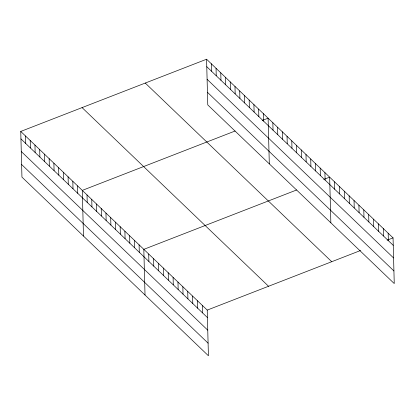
<?xml version="1.0" encoding="UTF-8"?>
<svg xmlns="http://www.w3.org/2000/svg" width="415" height="415" viewBox="0 0 415 415"><rect width="100%" height="100%" fill="white"/><g stroke="black" fill="none" stroke-linecap="round" stroke-linejoin="round"><path stroke-width="0.62" d="M20.75 131.436L207.23 310.093L208.423 355.769L21.948 177.117L20.75 131.436L206.577 59.231L393.052 237.883L394.25 283.564L207.77 104.907L206.577 59.231M235.092 131.016L82.289 190.392L83.482 236.073M262.218 120.475L268.111 118.187L269.309 163.863M296.632 189.971L143.823 249.348L145.022 295.029M323.757 179.43L329.65 177.143L330.848 222.819M207.23 310.093L360.625 250.484M387.159 240.176L393.052 237.883M206.769 66.696L393.249 245.353M207.101 79.306L393.581 257.959M207.443 92.296L393.918 270.954M145.255 83.057L331.73 261.709M82.071 107.61L268.552 286.262M20.947 138.906L207.422 317.563M21.274 151.517L207.754 330.169M21.616 164.506L208.097 343.163M388.175 233.209L388.373 240.679M383.299 228.535L383.496 236.005M378.423 223.867L378.62 231.337M373.547 219.193L373.739 226.663M368.67 214.519L368.862 221.989M363.789 209.85L363.986 217.315M358.913 205.176L359.11 212.646M354.037 200.502L354.234 207.972M349.16 195.828L349.357 203.298M344.284 191.159L344.476 198.629M339.408 186.485L339.6 193.955M334.526 181.812L334.723 189.282M324.919 172.604L325.111 180.074M320.183 168.07L320.38 175.54M315.452 163.536L315.644 171.006M310.716 159.002L310.913 166.467M305.985 154.463L306.177 161.933M301.249 149.929L301.446 157.399M296.518 145.395L296.709 152.865M291.781 140.861L291.978 148.331M287.05 136.322L287.242 143.792M282.314 131.788L282.511 139.258M277.578 127.255L277.775 134.725M272.847 122.721L273.044 130.191M263.38 113.648L263.577 121.118M258.644 109.114L258.841 116.584M253.913 104.58L254.11 112.05M249.176 100.046L249.374 107.511M244.445 95.507L244.643 102.977M239.709 90.973L239.906 98.443M234.978 86.439L235.175 93.909M230.242 81.905L230.439 89.375M225.511 77.366L225.703 84.836M220.775 72.833L220.972 80.303M216.044 68.299L216.236 75.769M211.308 63.765L211.505 71.235M202.354 305.419L202.546 312.889M197.473 300.745L197.67 308.215M192.596 296.077L192.793 303.547M187.72 291.403L187.917 298.873M182.844 286.729L183.041 294.199M177.968 282.06L178.16 289.525M173.091 277.386L173.283 284.856M168.21 272.712L168.407 280.182M163.334 268.038L163.531 275.508M158.457 263.369L158.655 270.839M153.581 258.695L153.778 266.165M148.705 254.022L148.897 261.492M139.092 244.814L139.29 252.284M134.356 240.28L134.553 247.75M129.625 235.746L129.822 243.216M124.889 231.212L125.086 238.677M120.158 226.673L120.355 234.143M115.422 222.139L115.619 229.609M110.691 217.605L110.888 225.075M105.955 213.071L106.152 220.541M101.224 208.532L101.421 216.002M96.488 203.998L96.685 211.468M91.757 199.465L91.948 206.935M87.02 194.931L87.217 202.401M77.553 185.858L77.75 193.328M72.822 181.324L73.014 188.794M68.086 176.79L68.283 184.26M63.355 172.256L63.547 179.721M58.619 167.717L58.816 175.187M53.888 163.183L54.08 170.653M49.152 158.649L49.349 166.119M44.421 154.115L44.613 161.585M39.684 149.576L39.882 157.046M34.953 145.043L35.145 152.513M30.217 140.509L30.414 147.979M25.486 135.975L25.678 143.445"/></g></svg>
